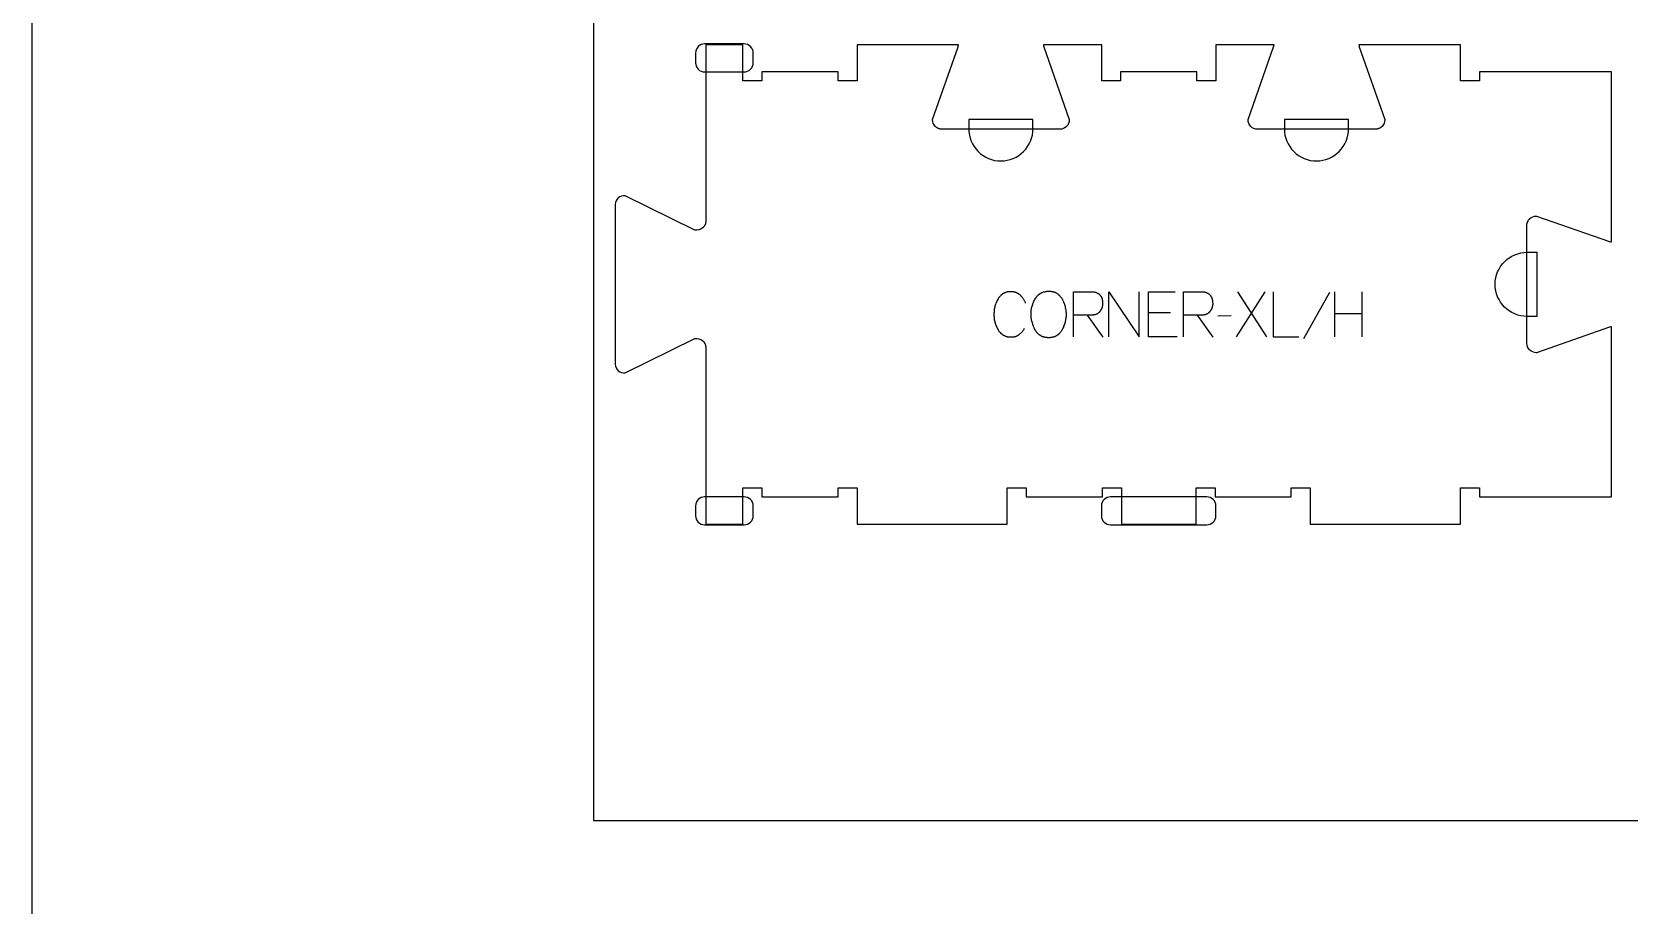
# Model space of a CAD drawing. Extents: x -31012 to -27828, y -17593 to -11999.
# Drawn here: x -31012 to -29955, y -15158 to -14579 of the extents above; entities that cross this region are included whole.
import ezdxf

# ---------------------------------------------------------------- set-up
doc = ezdxf.new("R2010")
doc.units = 0
for name, color, linetype in [('0_SHEET_SPRUCEPLY_2440X122', 1, 'CONTINUOUS'), ('1_ANYTOOL_1MMDEEP_LABELS_S', 2, 'CONTINUOUS'), ('4_ANYTOOL_CUTTHROUGH_OUTSI', 5, 'CONTINUOUS'), ('5_ANYTOOL_HALF_MILL_9MM_IN', 3, 'CONTINUOUS'), ('DONOTCUT', 18, 'CONTINUOUS')]:
    doc.layers.add(name, color=color, linetype=linetype)

msp = doc.modelspace()

# ---------------------------------------------------------------- linework, layer by layer
at = {"layer": '0_SHEET_SPRUCEPLY_2440X122'}
msp.add_lwpolyline([(-30640.2, -13881.7), (-30640.2, -15101.7), (-28200.2, -15101.7), (-28200.2, -13881.7)], close=True, dxfattribs=at)
at = {"layer": '1_ANYTOOL_1MMDEEP_LABELS_S'}
for points in [[(-30354.1, -14758.8), (-30354.2, -14758.4), (-30354.4, -14758), (-30354.6, -14757.6), (-30354.8, -14757.3), (-30355, -14756.9), (-30355.2, -14756.5), (-30355.4, -14756.2), (-30355.6, -14755.8), (-30355.9, -14755.5), (-30356.1, -14755.2), (-30356.4, -14754.9), (-30356.7, -14754.6), (-30356.9, -14754.3), (-30357.2, -14754), (-30357.5, -14753.7), (-30357.8, -14753.4), (-30358, -14753.3), (-30358.2, -14753.2), (-30358.3, -14753.1), (-30358.5, -14752.9), (-30358.6, -14752.8), (-30358.8, -14752.7), (-30359, -14752.6), (-30359.2, -14752.5), (-30359.3, -14752.4), (-30359.5, -14752.3), (-30359.7, -14752.2), (-30359.9, -14752.1), (-30360.1, -14752.1), (-30360.2, -14752), (-30360.4, -14751.9), (-30360.6, -14751.8), (-30360.8, -14751.8), (-30361, -14751.7), (-30361.2, -14751.7), (-30361.4, -14751.6), (-30361.6, -14751.6), (-30361.8, -14751.5), (-30362, -14751.5), (-30362.2, -14751.4), (-30362.4, -14751.4), (-30362.6, -14751.4), (-30362.8, -14751.4), (-30363.1, -14751.3), (-30363.3, -14751.3), (-30363.5, -14751.3), (-30363.7, -14751.3), (-30363.9, -14751.3), (-30364.3, -14751.3), (-30364.6, -14751.3), (-30365, -14751.4), (-30365.3, -14751.4), (-30365.6, -14751.4), (-30365.9, -14751.5), (-30366.2, -14751.5), (-30366.5, -14751.6), (-30366.8, -14751.7), (-30367.1, -14751.8), (-30367.4, -14751.9), (-30367.7, -14752), (-30368, -14752.1), (-30368.1, -14752.1), (-30368.3, -14752.2), (-30368.4, -14752.3), (-30368.5, -14752.3), (-30368.7, -14752.4), (-30368.8, -14752.5), (-30368.9, -14752.6), (-30369, -14752.6), (-30369.2, -14752.7), (-30369.3, -14752.8), (-30369.4, -14752.9), (-30369.5, -14753), (-30369.7, -14753.1), (-30369.8, -14753.1), (-30370, -14753.3), (-30370.3, -14753.5), (-30370.5, -14753.7), (-30370.7, -14754), (-30370.9, -14754.2), (-30371.1, -14754.4), (-30371.3, -14754.7), (-30371.5, -14754.9), (-30371.7, -14755.2), (-30371.9, -14755.4), (-30372.1, -14755.7), (-30372.3, -14756), (-30372.6, -14756.6), (-30372.9, -14757.2), (-30373.2, -14757.8), (-30373.5, -14758.4), (-30373.8, -14759), (-30374, -14759.7), (-30374.2, -14760.3), (-30374.4, -14760.9), (-30374.5, -14761.6), (-30374.7, -14762.2), (-30374.8, -14762.9), (-30374.9, -14763.6), (-30375, -14764.2), (-30375, -14764.9), (-30375.1, -14765.6), (-30375.1, -14766.3), (-30375.1, -14767), (-30375, -14767.7), (-30375, -14768.4), (-30374.9, -14769.1), (-30374.8, -14769.7), (-30374.7, -14770.4), (-30374.5, -14771.1), (-30374.5, -14771.4), (-30374.4, -14771.7), (-30374.3, -14772), (-30374.2, -14772.3), (-30374.1, -14772.7), (-30374, -14773), (-30373.9, -14773.3), (-30373.7, -14773.6), (-30373.5, -14774.2), (-30373.2, -14774.8), (-30372.9, -14775.4), (-30372.6, -14776), (-30372.2, -14776.6), (-30372.1, -14776.9), (-30371.9, -14777.2), (-30371.7, -14777.5), (-30371.5, -14777.7), (-30371.3, -14778), (-30371.1, -14778.2), (-30370.8, -14778.4), (-30370.6, -14778.7), (-30370.4, -14778.9), (-30370.2, -14779.1), (-30369.9, -14779.3), (-30369.8, -14779.4), (-30369.7, -14779.5), (-30369.6, -14779.6), (-30369.4, -14779.7), (-30369.3, -14779.7), (-30369.2, -14779.8), (-30369, -14779.9), (-30368.9, -14780), (-30368.8, -14780.1), (-30368.7, -14780.1), (-30368.5, -14780.2), (-30368.4, -14780.3), (-30368.1, -14780.4), (-30367.8, -14780.5), (-30367.5, -14780.7), (-30367.2, -14780.8), (-30366.9, -14780.9), (-30366.6, -14780.9), (-30366.3, -14781), (-30366, -14781.1), (-30365.7, -14781.1), (-30365.3, -14781.2), (-30365, -14781.2), (-30364.7, -14781.3), (-30364.3, -14781.3), (-30364, -14781.3), (-30363.6, -14781.3), (-30363.2, -14781.3), (-30362.8, -14781.3), (-30362.7, -14781.3), (-30362.5, -14781.3), (-30362.3, -14781.2), (-30362.1, -14781.2), (-30361.9, -14781.2), (-30361.8, -14781.2), (-30361.6, -14781.1), (-30361.4, -14781.1), (-30361.2, -14781), (-30361.1, -14781), (-30360.9, -14781), (-30360.7, -14780.9), (-30360.6, -14780.9), (-30360.4, -14780.8), (-30360.3, -14780.7), (-30360.1, -14780.7), (-30360, -14780.6), (-30359.8, -14780.5), (-30359.7, -14780.5), (-30359.5, -14780.4), (-30359.4, -14780.3), (-30359.2, -14780.2), (-30359.1, -14780.2), (-30358.9, -14780.1), (-30358.8, -14780), (-30358.6, -14779.9), (-30358.5, -14779.8), (-30358.4, -14779.7), (-30358.1, -14779.5), (-30357.8, -14779.3), (-30357.6, -14779), (-30357.3, -14778.8), (-30357.1, -14778.6), (-30356.9, -14778.3), (-30356.6, -14778.1), (-30356.4, -14777.8), (-30356.2, -14777.6), (-30356, -14777.3), (-30355.7, -14777), (-30355.5, -14776.7), (-30355.3, -14776.4), (-30355.1, -14776.1), (-30355, -14775.8), (-30354.8, -14775.5)], [(-30322.4, -14781.3), (-30322.4, -14751.3), (-30311.1, -14751.3), (-30310.6, -14751.3), (-30310.1, -14751.3), (-30309.9, -14751.4), (-30309.6, -14751.4), (-30309.4, -14751.4), (-30309.2, -14751.4), (-30309, -14751.5), (-30308.8, -14751.5), (-30308.6, -14751.5), (-30308.3, -14751.6), (-30308.1, -14751.6), (-30308, -14751.7), (-30307.8, -14751.7), (-30307.6, -14751.8), (-30307.4, -14751.9), (-30307.2, -14751.9), (-30307, -14752), (-30306.9, -14752.1), (-30306.7, -14752.2), (-30306.5, -14752.2), (-30306.4, -14752.3), (-30306.2, -14752.4), (-30306, -14752.5), (-30305.9, -14752.6), (-30305.7, -14752.7), (-30305.6, -14752.8), (-30305.5, -14752.9), (-30305.3, -14753), (-30305.2, -14753.2), (-30305.1, -14753.3), (-30305, -14753.4), (-30304.8, -14753.5), (-30304.7, -14753.7), (-30304.6, -14753.8), (-30304.5, -14753.9), (-30304.4, -14754.1), (-30304.3, -14754.2), (-30304.2, -14754.4), (-30304.1, -14754.5), (-30304, -14754.7), (-30303.9, -14754.9), (-30303.9, -14755), (-30303.8, -14755.2), (-30303.7, -14755.4), (-30303.6, -14755.5), (-30303.6, -14755.7), (-30303.5, -14755.9), (-30303.5, -14756.1), (-30303.4, -14756.3), (-30303.4, -14756.5), (-30303.3, -14756.7), (-30303.3, -14756.9), (-30303.2, -14757.1), (-30303.2, -14757.3), (-30303.2, -14757.5), (-30303.2, -14757.8), (-30303.1, -14758), (-30303.1, -14758.2), (-30303.1, -14758.7), (-30303.1, -14759.2), (-30303.1, -14759.3), (-30303.1, -14759.5), (-30303.1, -14759.7), (-30303.1, -14759.9), (-30303.1, -14760), (-30303.1, -14760.2), (-30303.2, -14760.4), (-30303.2, -14760.5), (-30303.2, -14760.7), (-30303.3, -14760.9), (-30303.3, -14761), (-30303.3, -14761.2), (-30303.4, -14761.4), (-30303.4, -14761.5), (-30303.5, -14761.7), (-30303.5, -14761.9), (-30303.6, -14762), (-30303.6, -14762.2), (-30303.7, -14762.3), (-30303.8, -14762.5), (-30303.9, -14762.7), (-30303.9, -14762.8), (-30304, -14763), (-30304.1, -14763.1), (-30304.2, -14763.3), (-30304.3, -14763.4), (-30304.4, -14763.6), (-30304.4, -14763.7), (-30304.5, -14763.9), (-30304.6, -14764), (-30304.8, -14764.2), (-30304.9, -14764.3), (-30305, -14764.5), (-30305.1, -14764.6), (-30305.2, -14764.8), (-30305.3, -14764.9), (-30305.4, -14765), (-30305.6, -14765.1), (-30305.7, -14765.3), (-30305.8, -14765.4), (-30306, -14765.5), (-30306.1, -14765.6), (-30306.2, -14765.7), (-30306.4, -14765.8), (-30306.5, -14765.9), (-30306.7, -14766), (-30306.8, -14766.1), (-30306.9, -14766.1), (-30307.1, -14766.2), (-30307.3, -14766.3), (-30307.4, -14766.3), (-30307.6, -14766.4), (-30307.7, -14766.5), (-30307.9, -14766.5), (-30308.1, -14766.6), (-30308.2, -14766.6), (-30308.4, -14766.6), (-30308.6, -14766.7), (-30308.7, -14766.7), (-30308.9, -14766.7), (-30309.1, -14766.7), (-30309.3, -14766.8), (-30309.5, -14766.8), (-30311.4, -14766.8), (-30313.4, -14766.9), (-30322.4, -14766.9)], [(-30298.9, -14781.3), (-30298.9, -14751.3), (-30278.8, -14781.3), (-30278.8, -14751.3)], [(-30253.8, -14781.3), (-30272.8, -14781.3), (-30272.8, -14751.3), (-30255, -14751.3)], [(-30249.6, -14781.3), (-30249.6, -14751.3), (-30238.2, -14751.3), (-30237.7, -14751.3), (-30237.2, -14751.3), (-30237, -14751.4), (-30236.8, -14751.4), (-30236.6, -14751.4), (-30236.3, -14751.4), (-30236.1, -14751.5), (-30235.9, -14751.5), (-30235.7, -14751.5), (-30235.5, -14751.6), (-30235.3, -14751.6), (-30235.1, -14751.7), (-30234.9, -14751.7), (-30234.7, -14751.8), (-30234.5, -14751.9), (-30234.3, -14751.9), (-30234.2, -14752), (-30234, -14752.1), (-30233.8, -14752.2), (-30233.7, -14752.2), (-30233.5, -14752.3), (-30233.3, -14752.4), (-30233.2, -14752.5), (-30233, -14752.6), (-30232.9, -14752.7), (-30232.8, -14752.8), (-30232.6, -14752.9), (-30232.5, -14753), (-30232.3, -14753.2), (-30232.2, -14753.3), (-30232.1, -14753.4), (-30232, -14753.5), (-30231.9, -14753.7), (-30231.8, -14753.8), (-30231.6, -14753.9), (-30231.5, -14754.1), (-30231.4, -14754.2), (-30231.3, -14754.4), (-30231.3, -14754.5), (-30231.2, -14754.7), (-30231.1, -14754.9), (-30231, -14755), (-30230.9, -14755.2), (-30230.9, -14755.4), (-30230.8, -14755.5), (-30230.7, -14755.7), (-30230.7, -14755.9), (-30230.6, -14756.1), (-30230.6, -14756.3), (-30230.5, -14756.5), (-30230.5, -14756.7), (-30230.4, -14756.9), (-30230.4, -14757.1), (-30230.4, -14757.3), (-30230.3, -14757.5), (-30230.3, -14757.8), (-30230.3, -14758), (-30230.3, -14758.2), (-30230.2, -14758.7), (-30230.2, -14759.2), (-30230.2, -14759.3), (-30230.2, -14759.5), (-30230.2, -14759.7), (-30230.3, -14759.9), (-30230.3, -14760), (-30230.3, -14760.2), (-30230.3, -14760.4), (-30230.3, -14760.5), (-30230.4, -14760.7), (-30230.4, -14760.9), (-30230.4, -14761), (-30230.5, -14761.2), (-30230.5, -14761.4), (-30230.6, -14761.5), (-30230.6, -14761.7), (-30230.7, -14761.9), (-30230.7, -14762), (-30230.8, -14762.2), (-30230.9, -14762.3), (-30230.9, -14762.5), (-30231, -14762.7), (-30231.1, -14762.8), (-30231.1, -14763), (-30231.2, -14763.1), (-30231.3, -14763.3), (-30231.4, -14763.4), (-30231.5, -14763.6), (-30231.6, -14763.7), (-30231.7, -14763.9), (-30231.8, -14764), (-30231.9, -14764.2), (-30232, -14764.3), (-30232.1, -14764.5), (-30232.2, -14764.6), (-30232.4, -14764.8), (-30232.5, -14764.9), (-30232.6, -14765), (-30232.7, -14765.1), (-30232.8, -14765.3), (-30233, -14765.4), (-30233.1, -14765.5), (-30233.2, -14765.6), (-30233.4, -14765.7), (-30233.5, -14765.8), (-30233.7, -14765.9), (-30233.8, -14766), (-30233.9, -14766.1), (-30234.1, -14766.1), (-30234.2, -14766.2), (-30234.4, -14766.3), (-30234.5, -14766.3), (-30234.7, -14766.4), (-30234.9, -14766.5), (-30235, -14766.5), (-30235.2, -14766.6), (-30235.4, -14766.6), (-30235.5, -14766.6), (-30235.7, -14766.7), (-30235.9, -14766.7), (-30236.1, -14766.7), (-30236.2, -14766.7), (-30236.4, -14766.8), (-30236.6, -14766.8), (-30238.5, -14766.8), (-30240.6, -14766.9), (-30249.5, -14766.9)], [(-30195.8, -14751.3), (-30214.7, -14781.3)], [(-30194.5, -14781.3), (-30213.5, -14751.3)], [(-30190.2, -14751.3), (-30190.2, -14781.3), (-30173.1, -14781.3)], [(-30153, -14751.8), (-30170.2, -14782.6)], [(-30149.5, -14751.3), (-30149.5, -14781.3)], [(-30131.2, -14781.3), (-30131.2, -14751.3)], [(-30313.4, -14766.9), (-30303, -14781.4)], [(-30258.1, -14765.2), (-30272.8, -14765.2)], [(-30240.6, -14766.9), (-30230.1, -14781.4)], [(-30218.1, -14767.4), (-30226.9, -14767.5)], [(-30131.2, -14766), (-30149.5, -14766)]]:
    msp.add_lwpolyline(points, dxfattribs=at)
msp.add_lwpolyline([(-30338.4, -14751), (-30338.1, -14751), (-30337.7, -14751), (-30337.3, -14751), (-30337, -14751.1), (-30336.8, -14751.1), (-30336.7, -14751.1), (-30336.5, -14751.1), (-30336.3, -14751.2), (-30336.2, -14751.2), (-30336, -14751.3), (-30335.8, -14751.3), (-30335.7, -14751.3), (-30335.5, -14751.4), (-30335.4, -14751.4), (-30335.2, -14751.5), (-30335, -14751.5), (-30334.9, -14751.6), (-30334.7, -14751.7), (-30334.6, -14751.7), (-30334.4, -14751.8), (-30334.3, -14751.9), (-30334.2, -14751.9), (-30334, -14752), (-30333.9, -14752.1), (-30333.7, -14752.2), (-30333.6, -14752.3), (-30333.5, -14752.4), (-30333.3, -14752.4), (-30333.1, -14752.6), (-30332.8, -14752.8), (-30332.6, -14753), (-30332.3, -14753.2), (-30332.1, -14753.5), (-30331.9, -14753.7), (-30331.6, -14753.9), (-30331.4, -14754.1), (-30331.2, -14754.4), (-30331, -14754.6), (-30330.8, -14754.9), (-30330.6, -14755.1), (-30330.4, -14755.4), (-30330.2, -14755.6), (-30330.1, -14755.9), (-30329.9, -14756.2), (-30329.7, -14756.5), (-30329.6, -14756.8), (-30329.4, -14757.1), (-30329.3, -14757.4), (-30329.1, -14757.7), (-30329, -14758), (-30328.9, -14758.3), (-30328.7, -14758.6), (-30328.6, -14758.9), (-30328.5, -14759.2), (-30328.4, -14759.5), (-30328.3, -14759.9), (-30328.2, -14760.2), (-30328.1, -14760.5), (-30328, -14760.9), (-30327.9, -14761.2), (-30327.8, -14761.9), (-30327.6, -14762.6), (-30327.5, -14763.2), (-30327.5, -14763.9), (-30327.4, -14764.6), (-30327.3, -14765.2), (-30327.3, -14765.8), (-30327.3, -14766.5), (-30327.3, -14767.1), (-30327.3, -14767.8), (-30327.4, -14768.4), (-30327.5, -14769), (-30327.6, -14769.7), (-30327.7, -14770.3), (-30327.8, -14770.9), (-30328, -14771.6), (-30328.2, -14772.2), (-30328.4, -14772.9), (-30328.6, -14773.5), (-30328.9, -14774.1), (-30329.1, -14774.8), (-30329.4, -14775.4), (-30329.7, -14776), (-30330.1, -14776.7), (-30330.2, -14777), (-30330.4, -14777.3), (-30330.6, -14777.6), (-30330.8, -14777.9), (-30331, -14778.2), (-30331.2, -14778.4), (-30331.4, -14778.7), (-30331.6, -14778.9), (-30331.8, -14779), (-30331.9, -14779.2), (-30332, -14779.3), (-30332.1, -14779.4), (-30332.2, -14779.5), (-30332.3, -14779.6), (-30332.5, -14779.7), (-30332.6, -14779.8), (-30332.7, -14779.9), (-30332.8, -14780), (-30333, -14780.1), (-30333.1, -14780.2), (-30333.2, -14780.3), (-30333.4, -14780.3), (-30333.5, -14780.4), (-30333.6, -14780.5), (-30333.8, -14780.6), (-30333.9, -14780.7), (-30334, -14780.7), (-30334.2, -14780.8), (-30334.3, -14780.9), (-30334.5, -14780.9), (-30334.6, -14781), (-30334.8, -14781.1), (-30334.9, -14781.1), (-30335.1, -14781.2), (-30335.2, -14781.2), (-30335.4, -14781.3), (-30335.7, -14781.4), (-30336, -14781.5), (-30336.3, -14781.5), (-30336.7, -14781.6), (-30337, -14781.7), (-30337.3, -14781.7), (-30337.7, -14781.7), (-30338.1, -14781.8), (-30338.4, -14781.8), (-30338.8, -14781.8), (-30339.2, -14781.8), (-30339.5, -14781.8), (-30339.9, -14781.7), (-30340.3, -14781.7), (-30340.6, -14781.7), (-30341, -14781.6), (-30341.3, -14781.5), (-30341.7, -14781.5), (-30342, -14781.4), (-30342.3, -14781.3), (-30342.5, -14781.2), (-30342.6, -14781.2), (-30342.8, -14781.1), (-30342.9, -14781.1), (-30343.1, -14781), (-30343.2, -14780.9), (-30343.4, -14780.9), (-30343.5, -14780.8), (-30343.7, -14780.7), (-30343.8, -14780.6), (-30344, -14780.6), (-30344.1, -14780.5), (-30344.2, -14780.4), (-30344.4, -14780.3), (-30344.5, -14780.2), (-30344.7, -14780.1), (-30344.8, -14780.1), (-30344.9, -14780), (-30345, -14779.9), (-30345.2, -14779.8), (-30345.3, -14779.7), (-30345.4, -14779.6), (-30345.5, -14779.4), (-30345.7, -14779.3), (-30345.8, -14779.2), (-30345.9, -14779.1), (-30346, -14779), (-30346.1, -14778.9), (-30346.2, -14778.7), (-30346.3, -14778.6), (-30346.6, -14778.4), (-30346.8, -14778.1), (-30347, -14777.8), (-30347.2, -14777.5), (-30347.4, -14777.2), (-30347.5, -14776.9), (-30347.7, -14776.6), (-30348.1, -14776), (-30348.4, -14775.3), (-30348.7, -14774.7), (-30348.9, -14774), (-30349.2, -14773.4), (-30349.4, -14772.7), (-30349.6, -14772.1), (-30349.8, -14771.4), (-30350, -14770.8), (-30350.1, -14770.1), (-30350.2, -14769.4), (-30350.3, -14768.8), (-30350.4, -14768.1), (-30350.4, -14767.5), (-30350.5, -14766.8), (-30350.5, -14766.2), (-30350.5, -14765.5), (-30350.4, -14764.8), (-30350.4, -14764.1), (-30350.3, -14763.4), (-30350.2, -14762.8), (-30350.1, -14762.1), (-30349.9, -14761.5), (-30349.8, -14760.8), (-30349.6, -14760.2), (-30349.4, -14759.5), (-30349.1, -14758.9), (-30348.9, -14758.3), (-30348.6, -14757.6), (-30348.3, -14757), (-30347.9, -14756.4), (-30347.6, -14755.8), (-30347.4, -14755.5), (-30347.2, -14755.2), (-30347, -14754.9), (-30346.8, -14754.7), (-30346.6, -14754.4), (-30346.4, -14754.2), (-30346.2, -14753.9), (-30345.9, -14753.7), (-30345.8, -14753.6), (-30345.7, -14753.5), (-30345.6, -14753.4), (-30345.5, -14753.3), (-30345.3, -14753.1), (-30345.2, -14753), (-30345.1, -14752.9), (-30344.9, -14752.9), (-30344.8, -14752.8), (-30344.7, -14752.7), (-30344.6, -14752.6), (-30344.4, -14752.5), (-30344.3, -14752.4), (-30344.1, -14752.3), (-30344, -14752.3), (-30343.9, -14752.2), (-30343.7, -14752.1), (-30343.6, -14752), (-30343.3, -14751.9), (-30343, -14751.8), (-30342.7, -14751.6), (-30342.3, -14751.5), (-30342, -14751.4), (-30341.7, -14751.4), (-30341.4, -14751.3), (-30341, -14751.2), (-30340.7, -14751.1), (-30340.3, -14751.1), (-30340, -14751), (-30339.6, -14751), (-30339.2, -14751), (-30338.8, -14751)], close=True, dxfattribs=at)
at = {"layer": '4_ANYTOOL_CUTTHROUGH_OUTSI', "color": 5}
msp.add_lwpolyline([(-29966.2, -14774.5, 0.061485), (-29967.6, -14774.8), (-30015.9, -14791.7), (-30015.9, -14791.7), (-30016, -14791.7), (-30016, -14791.7, -0.414214), (-30022.2, -14785.4), (-30022.2, -14707.4), (-30022.2, -14707.3), (-30022.2, -14707.1), (-30022.2, -14707), (-30022.2, -14706.8), (-30022.2, -14706.7), (-30022.2, -14706.5), (-30022.2, -14706.4), (-30022.1, -14706.2), (-30022.1, -14706.1), (-30022.1, -14705.9), (-30022, -14705.8), (-30022, -14705.6), (-30021.9, -14705.5), (-30021.9, -14705.3), (-30021.8, -14705.2), (-30021.8, -14705), (-30021.7, -14704.9), (-30021.6, -14704.7), (-30021.6, -14704.6), (-30021.5, -14704.5), (-30021.4, -14704.3), (-30021.3, -14704.2), (-30021.3, -14704.1), (-30021.2, -14703.9), (-30021.1, -14703.8), (-30021, -14703.7), (-30020.9, -14703.6), (-30020.8, -14703.4), (-30020.7, -14703.3), (-30020.6, -14703.2), (-30020.5, -14703.1), (-30020.4, -14703, -0.198912), (-30016, -14701.2), (-30015.9, -14701.2), (-30015.9, -14701.2), (-29967.6, -14718.1), (-29967.6, -14718.1, 0.061485), (-29966.2, -14718.3), (-29966.2, -14605.7), (-30053.7, -14605.7), (-30053.7, -14611.7), (-30066.2, -14611.7), (-30066.2, -14611.4), (-30066.2, -14611.4), (-30066.2, -14587.7), (-30116, -14587.7), (-30133.4, -14587.7), (-30133.4, -14587.7, 0.061485), (-30133.2, -14589.1), (-30116.3, -14637.3), (-30116.3, -14637.4), (-30116.3, -14637.4), (-30116.3, -14637.4, -0.198912), (-30118.1, -14641.8), (-30118.2, -14641.9), (-30118.3, -14642), (-30118.5, -14642.1), (-30118.6, -14642.2), (-30118.7, -14642.3), (-30118.8, -14642.4), (-30118.9, -14642.5), (-30119.1, -14642.6), (-30119.2, -14642.7), (-30119.3, -14642.8), (-30119.5, -14642.9), (-30119.6, -14642.9), (-30119.7, -14643), (-30119.9, -14643.1), (-30120, -14643.1), (-30120.1, -14643.2), (-30120.3, -14643.3), (-30120.4, -14643.3), (-30120.6, -14643.4), (-30120.7, -14643.4), (-30120.9, -14643.4), (-30121, -14643.5), (-30121.2, -14643.5), (-30121.3, -14643.6), (-30121.5, -14643.6), (-30121.6, -14643.6), (-30121.8, -14643.6), (-30121.9, -14643.6), (-30122.1, -14643.7), (-30122.2, -14643.7), (-30122.4, -14643.7), (-30122.5, -14643.7), (-30200.5, -14643.7, -0.414214), (-30206.8, -14637.4), (-30206.8, -14637.4), (-30206.8, -14637.3), (-30189.9, -14589.1), (-30189.9, -14589.1, 0.061485), (-30189.6, -14587.7), (-30228.2, -14587.7), (-30228.2, -14611.7), (-30240.7, -14611.7), (-30240.7, -14605.7), (-30291.2, -14605.7), (-30291.2, -14611.7), (-30303.7, -14611.7), (-30303.7, -14587.7), (-30342.3, -14587.7), (-30342.3, -14587.7, 0.061485), (-30342.1, -14589.1), (-30325.2, -14637.3), (-30325.2, -14637.4), (-30325.2, -14637.4), (-30325.2, -14637.4, -0.414214), (-30331.4, -14643.7), (-30409.4, -14643.7), (-30409.6, -14643.7), (-30409.7, -14643.7), (-30409.9, -14643.7), (-30410, -14643.6), (-30410.2, -14643.6), (-30410.4, -14643.6), (-30410.5, -14643.6), (-30410.7, -14643.6), (-30410.8, -14643.5), (-30411, -14643.5), (-30411.1, -14643.4), (-30411.3, -14643.4), (-30411.4, -14643.4), (-30411.5, -14643.3), (-30411.7, -14643.3), (-30411.8, -14643.2), (-30412, -14643.1), (-30412.1, -14643.1), (-30412.3, -14643), (-30412.4, -14642.9), (-30412.5, -14642.9), (-30412.7, -14642.8), (-30412.8, -14642.7), (-30412.9, -14642.6), (-30413.1, -14642.5), (-30413.2, -14642.4), (-30413.3, -14642.3), (-30413.4, -14642.2), (-30413.5, -14642.1), (-30413.6, -14642), (-30413.8, -14641.9), (-30413.9, -14641.8, -0.198912), (-30415.7, -14637.4), (-30415.7, -14637.4), (-30415.7, -14637.3), (-30398.8, -14589.1), (-30398.8, -14589.1, 0.061485), (-30398.6, -14587.7), (-30465.7, -14587.7), (-30465.7, -14611.7), (-30478.2, -14611.7), (-30478.2, -14605.7), (-30528.7, -14605.7), (-30528.7, -14611.7), (-30541.2, -14611.7), (-30541.2, -14587.7), (-30565.7, -14587.7), (-30565.7, -14704.3), (-30565.7, -14704.3), (-30565.7, -14704.5), (-30565.8, -14704.7), (-30565.8, -14704.8), (-30565.8, -14705), (-30565.8, -14705.2), (-30565.8, -14705.3), (-30565.9, -14705.5), (-30565.9, -14705.7), (-30565.9, -14705.8), (-30566, -14706), (-30566, -14706.2), (-30566.1, -14706.3), (-30566.1, -14706.5), (-30566.2, -14706.6), (-30566.3, -14706.8), (-30566.3, -14707), (-30566.4, -14707.1), (-30566.5, -14707.3), (-30566.6, -14707.4), (-30566.6, -14707.6), (-30566.7, -14707.7), (-30566.8, -14707.9), (-30566.9, -14708), (-30567, -14708.1), (-30567.1, -14708.3), (-30567.2, -14708.4), (-30567.4, -14708.5), (-30567.5, -14708.7), (-30567.6, -14708.8), (-30567.7, -14708.9), (-30567.8, -14709), (-30568, -14709.1, -0.220464), (-30573, -14710.5), (-30573.1, -14710.5), (-30573.1, -14710.5), (-30619.1, -14687.8), (-30619.1, -14687.8, 0.461531), (-30625.7, -14693.5), (-30625.7, -14799.3, 0.461531), (-30619.1, -14805), (-30573.1, -14782.4), (-30573.1, -14782.3), (-30573, -14782.3), (-30573, -14782.3, -0.220464), (-30568, -14783.7), (-30567.8, -14783.8), (-30567.7, -14784), (-30567.6, -14784.1), (-30567.5, -14784.2), (-30567.4, -14784.3), (-30567.2, -14784.4), (-30567.1, -14784.6), (-30567, -14784.7), (-30566.9, -14784.8), (-30566.8, -14785), (-30566.7, -14785.1), (-30566.6, -14785.3), (-30566.6, -14785.4), (-30566.5, -14785.6), (-30566.4, -14785.7), (-30566.3, -14785.9), (-30566.3, -14786), (-30566.2, -14786.2), (-30566.1, -14786.4), (-30566.1, -14786.5), (-30566, -14786.7), (-30566, -14786.8), (-30565.9, -14787), (-30565.9, -14787.2), (-30565.9, -14787.3), (-30565.8, -14787.5), (-30565.8, -14787.7), (-30565.8, -14787.8), (-30565.8, -14788), (-30565.8, -14788.2), (-30565.7, -14788.3), (-30565.7, -14788.5), (-30565.7, -14905.2), (-30541.2, -14905.2), (-30541.2, -14881.4), (-30541.2, -14881.2), (-30541, -14881.2), (-30541, -14881.2), (-30529, -14881.2), (-30528.7, -14881.2), (-30528.7, -14887.2), (-30478.2, -14887.2), (-30478.2, -14881.2), (-30465.7, -14881.2), (-30465.7, -14905.2), (-30366.2, -14905.2), (-30366.2, -14881.2), (-30353.7, -14881.2), (-30353.7, -14887.2), (-30303.2, -14887.2), (-30303.2, -14881.2), (-30303, -14881.2), (-30303, -14881.2), (-30291, -14881.2), (-30290.7, -14881.2), (-30290.7, -14881.4), (-30290.7, -14905.2), (-30241.2, -14905.2), (-30241.2, -14881.4), (-30241.2, -14881.2), (-30228.7, -14881.2), (-30228.7, -14887.2), (-30178.2, -14887.2), (-30178.2, -14881.2), (-30165.7, -14881.2), (-30165.7, -14905.2), (-30066.2, -14905.2), (-30066.2, -14881.2), (-30053.7, -14881.2), (-30053.7, -14887.2), (-29966.2, -14887.2), (-29966.2, -14774.5)], format="xyb", close=True, dxfattribs=at)
at = {"layer": '5_ANYTOOL_HALF_MILL_9MM_IN', "color": 3}
for points in [[(-30566.6, -14587.2, 0.414214), (-30572.6, -14593.2), (-30572.6, -14599.7, 0.414214), (-30566.6, -14605.7), (-30540.4, -14605.7, 0.414214), (-30534.4, -14599.7), (-30534.4, -14593.2, 0.414214), (-30540.4, -14587.2)], [(-30391.7, -14643.4, 0.414214), (-30370.4, -14664.7, 0.414214), (-30349.2, -14643.4), (-30349.2, -14643.2), (-30349.2, -14637.2), (-30391.7, -14637.2), (-30391.7, -14643.2), (-30391.7, -14643.4)], [(-30182.8, -14643.4, 0.414214), (-30161.5, -14664.7, 0.414214), (-30140.3, -14643.4), (-30140.3, -14643.2), (-30140.3, -14637.2), (-30182.8, -14637.2), (-30182.8, -14643.2), (-30182.8, -14643.4)], [(-30022, -14767.7, -1), (-30022, -14725.2), (-30021.7, -14725.2), (-30015.7, -14725.2), (-30015.7, -14767.7), (-30021.7, -14767.7), (-30022, -14767.7)], [(-30566.6, -14887.2, 0.414214), (-30572.6, -14893.2), (-30572.6, -14899.7, 0.414214), (-30566.6, -14905.7), (-30540.4, -14905.7, 0.414214), (-30534.4, -14899.7), (-30534.4, -14893.2, 0.414214), (-30540.4, -14887.2)], [(-30297.9, -14887.2, 0.414214), (-30303.9, -14893.2), (-30303.9, -14899.7, 0.414214), (-30297.9, -14905.7), (-30234.1, -14905.7, 0.414214), (-30228.1, -14899.7), (-30228.1, -14893.2, 0.414214), (-30234.1, -14887.2)]]:
    msp.add_lwpolyline(points, format="xyb", close=True, dxfattribs=at)
at = {"layer": 'DONOTCUT'}
msp.add_lwpolyline([(-31011.9, -17592.7), (-27828.5, -17592.7), (-27828.5, -11999.3), (-31011.9, -11999.3)], close=True, dxfattribs=at)

doc.saveas('drawing.dxf')
